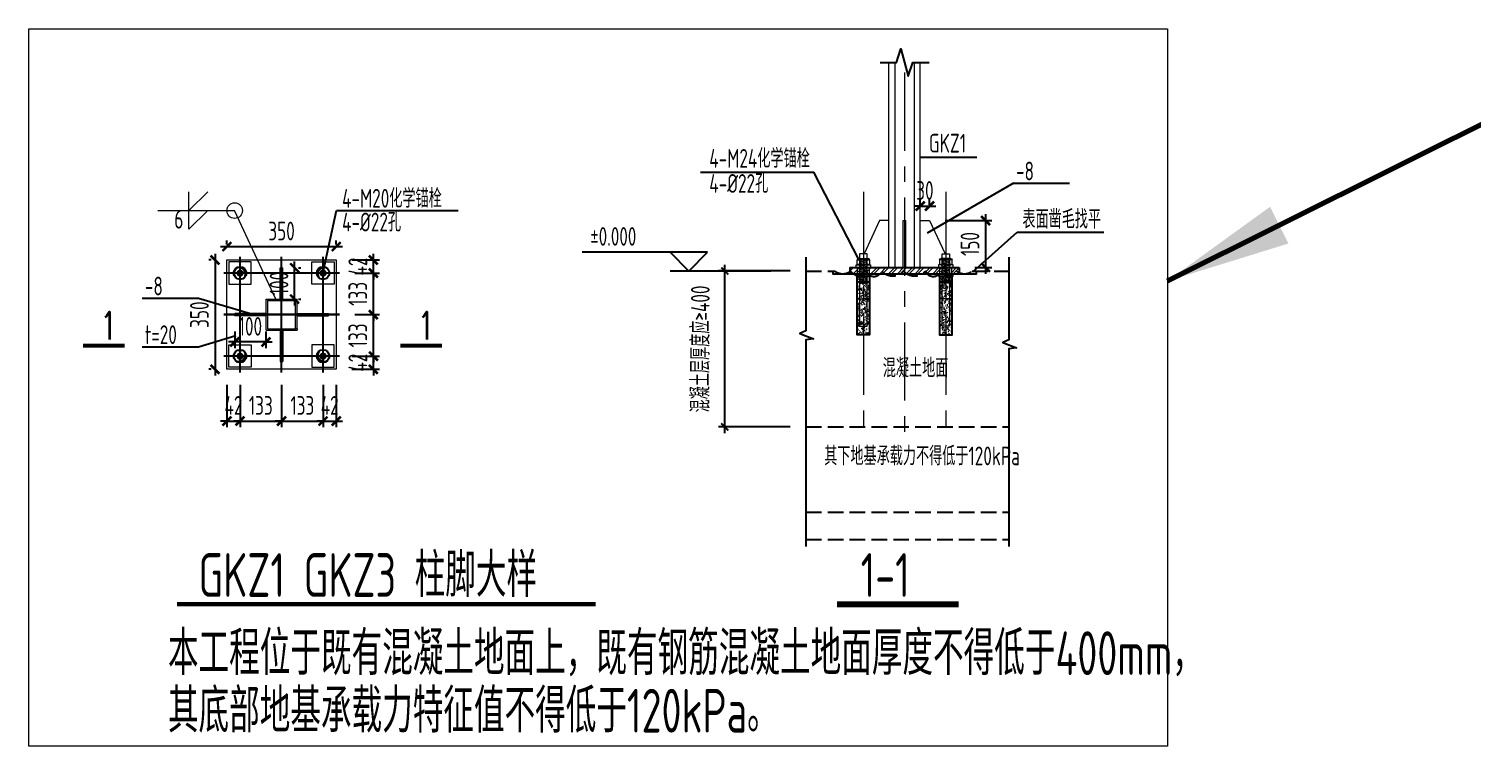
# Model space of a CAD drawing. Extents: x 498328 to 716449, y -893371 to -467753.
# Drawn here: x 498328 to 521437, y -652580 to -641100 of the extents above; entities that cross this region are included whole.
import ezdxf

# ---------------------------------------------------------------- set-up
doc = ezdxf.new("R2010")
doc.units = 0
doc.header["$LTSCALE"] = 1000
doc.header["$PDMODE"] = 35
doc.header["$PDSIZE"] = 20
for name, pattern in [('CENTER', [2, 1.25, -0.25, 0.25, -0.25]), ('CENTER2', [28.575, 19.05, -3.175, 3.175, -3.175]), ('DASH', [0.35, 0.25, -0.1]), ('DOTE', [2.42, 2, -0.2, 0.02, -0.2])]:
    doc.linetypes.add(name, pattern=pattern)
doc.layers.get('0').update_dxf_attribs({"linetype": 'CONTINUOUS'})
doc.layers.get('Defpoints').update_dxf_attribs({"linetype": 'CONTINUOUS'})
for name, color, linetype in [('AXIS', 251, 'CENTER'), ('DIM', 3, 'CONTINUOUS'), ('DIM_ELEV', 3, 'CONTINUOUS'), ('DOTE', 8, 'CONTINUOUS'), ('PUB_TEXT', 7, 'CONTINUOUS'), ('THIN', 7, 'CONTINUOUS'), ('柱', 2, 'CONTINUOUS'), ('焊缝', 1, 'CONTINUOUS')]:
    doc.layers.add(name, color=color, linetype=linetype)
for name, color, linetype, lineweight in [('加强板', 3, 'CONTINUOUS', 9), ('板材', 3, 'CONTINUOUS', 18), ('标注', 7, 'CONTINUOUS', 18), ('螺栓孔', 51, 'CONTINUOUS', 15), ('钢梁', 141, 'CONTINUOUS', 18), ('锚栓', 1, 'CONTINUOUS', 18)]:
    doc.layers.add(name, color=color, linetype=linetype, lineweight=lineweight)
doc.styles.add('HZTXT', font='txt.shx', dxfattribs={"bigfont": 'HZTXT'})
doc.styles.get("Standard").update_dxf_attribs({"font": 'txt', "width": 0.75})
doc.styles.add('TSSD_DIMENSION', font='Tssdeng.shx', dxfattribs={"width": 0.7, "bigfont": 'hztxt.shx'})
doc.styles.add('TSSD_REIN', font='Tssdeng.shx', dxfattribs={"width": 0.7, "bigfont": 'hztxt.shx'})
doc.dimstyles.get("Standard").update_dxf_attribs({"dimtxt": 0.18, "dimasz": 0.18, "dimexe": 0.18, "dimexo": 0.0625, "dimgap": 0.09, "dimtad": 0, "dimtih": 1, "dimtoh": 1, "dimdec": 4, "dimzin": 0, "dimdsep": 46, "dimtxsty": 'Standard', "dimcen": 0.09, "dimadec": 0, "dimazin": 0, "dimtfac": 1, "dimtdec": 4, "dimtofl": 0, "dimtmove": 0, "dimatfit": 3, "dimfxl": 0, "dimtolj": 1, "dimtzin": 0, "dimarcsym": 0})
doc.dimstyles.new('TSSD_10_100', dxfattribs={"dimtxt": 300, "dimasz": 80, "dimexe": 100, "dimexo": 250, "dimgap": 100, "dimtad": 1, "dimdec": 0, "dimlfac": 0.1, "dimzin": 0, "dimdsep": 46, "dimtxsty": 'TSSD_DIMENSION', "dimblk": 'ARCHTICK', "dimcen": 0, "dimdle": 100, "dimclrt": 7, "dimadec": 0, "dimazin": 0, "dimtfac": 1, "dimtdec": 0, "dimtix": 1, "dimtmove": 2, "dimatfit": 3, "dimldrblk": 'ARCHTICK', "dimfxl": 0, "dimtolj": 1, "dimtzin": 0, "dimarcsym": 0})
doc.dimstyles.new('TSSD_20_100', dxfattribs={"dimtxt": 300, "dimasz": 100, "dimexe": 100, "dimexo": 250, "dimgap": 100, "dimtad": 1, "dimdec": 0, "dimlfac": 0.2, "dimzin": 0, "dimdsep": 46, "dimtxsty": 'TSSD_DIMENSION', "dimblk": 'ARCHTICK', "dimcen": 0, "dimdle": 100, "dimclrt": 7, "dimadec": 0, "dimazin": 0, "dimtfac": 1, "dimtdec": 0, "dimtix": 1, "dimtmove": 2, "dimatfit": 3, "dimldrblk": 'ARCHTICK', "dimfxl": 0, "dimtolj": 1, "dimtzin": 0, "dimarcsym": 0})
pattern_1 = [(10, (-1909673.793, -167043.75), (-3.704124, 21.00713114), [])]
pattern_2 = [(0, (-1773718.1, -84854.45), (87.9912, 151.9848), [7.9992, -133.9866, 5.9994, -57.9942, 11.9988, -141.9858]), (10, (-1773756.1, -84772.46), (53.778713, 190.2105), [13.9986, -33.9966, 17.9982, -105.9894, 9.999, -131.9868]), (20, (-1773776.09, -84836.45), (88.9717376, 147.3027705), [15.9984, -109.989, 13.9986, -81.9918, 9.999, -63.9936]), (30, (-1773718.1, -84848.45), (-14.644706, 169.350975), [9.999, -65.9934, 7.9992, -97.9902, 5.9994, -129.987]), (40, (-1773774.09, -84804.45), (22.5550225, 144.232479), [7.9992, -87.9912, 5.9994, -55.9944, 15.9984, -101.9898]), (50, (-1773744.1, -84876.45), (-53.493227, 157.139947), [3.9996, -73.9926, 9.999, -121.9878, 11.9988, -61.9938]), (60, (-1773738.1, -84862.45), (-66.308722, 149.123525), [9.999, -81.9918, 3.9996, -95.9904, 7.9992, -73.9926]), (70, (-1773760.1, -84886.44), (-73.2541873, 143.710193), [5.9994, -37.9962, 11.9988, -63.9936, 7.9992, -87.9912]), (80, (-1773750.1, -84768.46), (-139.029658, 109.801986), [13.9986, -87.9912, 5.9994, -103.9896, 11.9988, -97.9902]), (90, (-1773738.1, -84854.45), (-175.9824, 73.9926), [11.9988, -61.9938, 7.9992, -121.9878, 3.9996, -123.9876]), (100, (-1773770.1, -84792.45), (-165.2977745, 96.753851), [13.9986, -77.9922, 11.9988, -63.9936, 13.9986, -145.9854]), (110, (-1773784.09, -84906.44), (-160.277532, 54.455313), [15.9984, -51.9948, 7.9992, -105.9894, 11.9988, -115.9884]), (120, (-1773838.09, -84882.44), (-191.080853, 18.992946), [9.999, -133.9866, 11.9988, -61.9938, 13.9986, -81.9918]), (130, (-1773794.09, -84926.44), (-186.0532376, 47.50597), [5.9994, -43.9956, 7.9992, -85.9914, 15.9984, -111.9888]), (140, (-1773854.09, -84766.46), (-147.049861, -22.8015115), [11.9988, -71.9928, 13.9986, -61.9938, 7.9992, -83.9916]), (150, (-1773688.1, -84938.44), (-136.5363265, -80.5034546), [7.9992, -55.9944, 15.9984, -123.9876, 13.9986, -113.9886]), (160, (-1773820.09, -84826.45), (-158.584856, -108.274964), [11.9988, -83.9916, 9.999, -75.9924, 7.9992, -121.9878]), (170, (-1773808.09, -84874.45), (-143.748322, -112.737502), [17.9982, -65.9934, 11.9988, -89.991, 15.9984, -87.9912])]

# ---------------------------------------------------------------- blocks, each defined once
blk = doc.blocks.new('_ARCHTICK')
at = {"color": 0, "const_width": 0.4}
blk.add_lwpolyline([(-0.71, -0.71), (0.71, 0.71)], dxfattribs=at)
blk = doc.blocks.new('*D518')
at = {"layer": 'Defpoints', "color": 0, "transparency": 16777216}
for p in [(501499, -646549), (501709, -646549), (501709, -647377)]:
    blk.add_point(p, dxfattribs=at)
at = {"layer": 'DIM', "color": 0, "lineweight": -2, "transparency": 16777216}
for p, q in [((501499, -646799), (501499, -647477)), ((501709, -646799), (501709, -647477)), ((501499, -647377), (501399, -647377)), ((501499, -647377), (501709, -647377)), ((501709, -647377), (501809, -647377))]:
    blk.add_line(p, q, dxfattribs=at)
at = {"layer": 'DIM', "color": 0, "lineweight": -2, "transparency": 16777216, "xscale": 100, "yscale": 100, "zscale": 100}
blk.add_blockref('_ARCHTICK', (501499, -647377), dxfattribs=at)
at = {"layer": 'DIM', "color": 0, "lineweight": -2, "transparency": 16777216, "xscale": 100, "yscale": 100, "zscale": 100, "rotation": 180}
blk.add_blockref('_ARCHTICK', (501709, -647377), dxfattribs=at)
at = {"layer": 'DIM', "color": 7, "transparency": 16777216, "insert": (501604, -647127), "char_height": 300, "attachment_point": 5, "style": 'TSSD_DIMENSION'}
blk.add_mtext('\\A1;42', dxfattribs=at)
blk = doc.blocks.new('*D519')
at = {"layer": 'Defpoints', "color": 0, "transparency": 16777216}
for p in [(501709, -646549), (502374, -646549), (502374, -647377)]:
    blk.add_point(p, dxfattribs=at)
at = {"layer": 'DIM', "color": 0, "lineweight": -2, "transparency": 16777216}
for p, q in [((501709, -646799), (501709, -647477)), ((502374, -646799), (502374, -647477)), ((501709, -647377), (501609, -647377)), ((501709, -647377), (502374, -647377)), ((502374, -647377), (502474, -647377))]:
    blk.add_line(p, q, dxfattribs=at)
at = {"layer": 'DIM', "color": 0, "lineweight": -2, "transparency": 16777216, "xscale": 100, "yscale": 100, "zscale": 100}
blk.add_blockref('_ARCHTICK', (501709, -647377), dxfattribs=at)
at = {"layer": 'DIM', "color": 0, "lineweight": -2, "transparency": 16777216, "xscale": 100, "yscale": 100, "zscale": 100, "rotation": 180}
blk.add_blockref('_ARCHTICK', (502374, -647377), dxfattribs=at)
at = {"layer": 'DIM', "color": 7, "transparency": 16777216, "insert": (502042, -647127), "char_height": 300, "attachment_point": 5, "style": 'TSSD_DIMENSION'}
blk.add_mtext('\\A1;133', dxfattribs=at)
blk = doc.blocks.new('*D520')
at = {"layer": 'Defpoints', "color": 0, "transparency": 16777216}
for p in [(502374, -646549), (503039, -646549), (503039, -647377)]:
    blk.add_point(p, dxfattribs=at)
at = {"layer": 'DIM', "color": 0, "lineweight": -2, "transparency": 16777216}
for p, q in [((502374, -646799), (502374, -647477)), ((503039, -646799), (503039, -647477)), ((502374, -647377), (502274, -647377)), ((502374, -647377), (503039, -647377)), ((503039, -647377), (503139, -647377))]:
    blk.add_line(p, q, dxfattribs=at)
at = {"layer": 'DIM', "color": 0, "lineweight": -2, "transparency": 16777216, "xscale": 100, "yscale": 100, "zscale": 100}
blk.add_blockref('_ARCHTICK', (502374, -647377), dxfattribs=at)
at = {"layer": 'DIM', "color": 0, "lineweight": -2, "transparency": 16777216, "xscale": 100, "yscale": 100, "zscale": 100, "rotation": 180}
blk.add_blockref('_ARCHTICK', (503039, -647377), dxfattribs=at)
at = {"layer": 'DIM', "color": 7, "transparency": 16777216, "insert": (502707, -647127), "char_height": 300, "attachment_point": 5, "style": 'TSSD_DIMENSION'}
blk.add_mtext('\\A1;133', dxfattribs=at)
blk = doc.blocks.new('*D521')
at = {"layer": 'Defpoints', "color": 0, "transparency": 16777216}
for p in [(503039, -646549), (503249, -646549), (503249, -647377)]:
    blk.add_point(p, dxfattribs=at)
at = {"layer": 'DIM', "color": 0, "lineweight": -2, "transparency": 16777216}
for p, q in [((503039, -646799), (503039, -647477)), ((503249, -646799), (503249, -647477)), ((503039, -647377), (502939, -647377)), ((503039, -647377), (503249, -647377)), ((503249, -647377), (503349, -647377))]:
    blk.add_line(p, q, dxfattribs=at)
at = {"layer": 'DIM', "color": 0, "lineweight": -2, "transparency": 16777216, "xscale": 100, "yscale": 100, "zscale": 100}
blk.add_blockref('_ARCHTICK', (503039, -647377), dxfattribs=at)
at = {"layer": 'DIM', "color": 0, "lineweight": -2, "transparency": 16777216, "xscale": 100, "yscale": 100, "zscale": 100, "rotation": 180}
blk.add_blockref('_ARCHTICK', (503249, -647377), dxfattribs=at)
at = {"layer": 'DIM', "color": 7, "transparency": 16777216, "insert": (503144, -647127), "char_height": 300, "attachment_point": 5, "style": 'TSSD_DIMENSION'}
blk.add_mtext('\\A1;42', dxfattribs=at)
blk = doc.blocks.new('N-M12')
at = {"color": 2, "linetype": 'CENTER2', "ltscale": 0.0075}
blk.add_line((-11.9, 0), (1.4, 0), dxfattribs=at)
for p, q in [((-8.8, -10.4), (-8.8, 10.4)), ((-8.8, 5.2), (-0.6, 5.2)), ((-8.8, -5.2), (-0.6, -5.2))]:
    blk.add_line(p, q)
for points in [[(-10.8, -8), (-10.8, 8)], [(-8.8, 10.4), (-0.6, 10.4), (-0.6, -10.4), (-8.8, -10.4)]]:
    blk.add_lwpolyline(points)
blk.add_lwpolyline([(-0.6, 8.3), (0, 8.3), (0, -8.3), (-0.6, -8.3)], close=True)
for centre, radius, start, end in [((-8.1, 7.8), 2.69, 104.6759, 255.3241), ((-3, 0), 7.75, 137.8966, 222.1034), ((-8.1, -7.8), 2.69, 104.6759, 255.3241)]:
    blk.add_arc(centre, radius, start, end)
blk = doc.blocks.new('*D522')
at = {"layer": 'Defpoints', "color": 0, "transparency": 16777216}
for p in [(509471, -644975), (510770, -644975), (510770, -647471)]:
    blk.add_point(p, dxfattribs=at)
at = {"layer": 'DIM', "color": 0, "lineweight": -2, "transparency": 16777216}
for p, q in [((509471, -647571), (509471, -644875)), ((510520, -644975), (509371, -644975)), ((510520, -647471), (509371, -647471))]:
    blk.add_line(p, q, dxfattribs=at)
at = {"layer": 'DIM', "color": 0, "lineweight": -2, "transparency": 16777216, "xscale": 80, "yscale": 80, "zscale": 80}
for p, rotation in [((509471, -644975), 90), ((509471, -647471), 270)]:
    blk.add_blockref('_ARCHTICK', p, dxfattribs=dict(at, rotation=rotation))
at = {"layer": 'DIM', "color": 7, "transparency": 16777216, "insert": (509081, -646223), "char_height": 300, "attachment_point": 5, "rotation": 90, "style": 'TSSD_DIMENSION'}
blk.add_mtext('\\A1;混凝土层厚度应≥400', dxfattribs=at)
blk = doc.blocks.new('*D523')
at = {"layer": 'Defpoints', "color": 0, "transparency": 16777216}
for p in [(512750, -644168), (513225, -644918), (513647, -644918)]:
    blk.add_point(p, dxfattribs=at)
at = {"layer": 'DIM', "color": 0, "lineweight": -2, "transparency": 16777216}
for p, q in [((513000, -644168), (513747, -644168)), ((513647, -644068), (513647, -645018)), ((513475, -644918), (513747, -644918))]:
    blk.add_line(p, q, dxfattribs=at)
at = {"layer": 'DIM', "color": 0, "lineweight": -2, "transparency": 16777216, "xscale": 100, "yscale": 100, "zscale": 100}
for p, rotation in [((513647, -644168), 90), ((513647, -644918), 270)]:
    blk.add_blockref('_ARCHTICK', p, dxfattribs=dict(at, rotation=rotation))
at = {"layer": 'DIM', "color": 7, "transparency": 16777216, "insert": (513397, -644543), "char_height": 300, "attachment_point": 5, "rotation": 90, "style": 'TSSD_DIMENSION'}
blk.add_mtext('\\A1;150', dxfattribs=at)
blk = doc.blocks.new('*D524')
at = {"layer": 'Defpoints', "color": 0, "transparency": 16777216}
for p in [(512750, -643936), (512600, -644168), (512750, -644168)]:
    blk.add_point(p, dxfattribs=at)
at = {"layer": 'DIM', "color": 0, "lineweight": -2, "transparency": 16777216}
for p, q in [((512600, -643936), (512500, -643936)), ((512600, -643918), (512600, -643836)), ((512600, -643936), (512750, -643936)), ((512750, -643918), (512750, -643836)), ((512750, -643936), (512850, -643936))]:
    blk.add_line(p, q, dxfattribs=at)
at = {"layer": 'DIM', "color": 0, "lineweight": -2, "transparency": 16777216, "xscale": 100, "yscale": 100, "zscale": 100}
blk.add_blockref('_ARCHTICK', (512600, -643936), dxfattribs=at)
at = {"layer": 'DIM', "color": 0, "lineweight": -2, "transparency": 16777216, "xscale": 100, "yscale": 100, "zscale": 100, "rotation": 180}
blk.add_blockref('_ARCHTICK', (512750, -643936), dxfattribs=at)
at = {"layer": 'DIM', "color": 7, "transparency": 16777216, "insert": (512675, -643686), "char_height": 300, "attachment_point": 5, "style": 'TSSD_DIMENSION'}
blk.add_mtext('\\A1;30', dxfattribs=at)
blk = doc.blocks.new('*D525')
at = {"layer": 'Defpoints', "color": 0, "transparency": 16777216}
for p in [(501625, -645694), (502125, -645694), (501625, -646111)]:
    blk.add_point(p, dxfattribs=at)
at = {"layer": 'DIM', "color": 0, "lineweight": -2, "transparency": 16777216}
for p, q in [((501625, -646111), (501525, -646111)), ((501625, -645944), (501625, -646211)), ((502125, -646111), (501625, -646111)), ((502125, -645944), (502125, -646211)), ((502125, -646111), (502225, -646111))]:
    blk.add_line(p, q, dxfattribs=at)
at = {"layer": 'DIM', "color": 0, "lineweight": -2, "transparency": 16777216, "xscale": 100, "yscale": 100, "zscale": 100}
blk.add_blockref('_ARCHTICK', (501625, -646111), dxfattribs=at)
at = {"layer": 'DIM', "color": 0, "lineweight": -2, "transparency": 16777216, "xscale": 100, "yscale": 100, "zscale": 100, "rotation": 180}
blk.add_blockref('_ARCHTICK', (502125, -646111), dxfattribs=at)
at = {"layer": 'DIM', "color": 7, "transparency": 16777216, "insert": (501875, -645861), "char_height": 300, "attachment_point": 5, "style": 'TSSD_DIMENSION'}
blk.add_mtext('\\A1;100', dxfattribs=at)
blk = doc.blocks.new('*D533')
at = {"layer": 'Defpoints', "color": 0, "transparency": 16777216}
for p in [(502394, -644925), (502584, -644925), (502394, -645425)]:
    blk.add_point(p, dxfattribs=at)
at = {"layer": 'DIM', "color": 0, "lineweight": -2, "transparency": 16777216}
for p, q in [((502584, -644925), (502584, -644825)), ((502584, -645425), (502584, -644925)), ((502644, -644925), (502684, -644925)), ((502584, -645425), (502584, -645525)), ((502644, -645425), (502684, -645425))]:
    blk.add_line(p, q, dxfattribs=at)
at = {"layer": 'DIM', "color": 0, "lineweight": -2, "transparency": 16777216, "xscale": 100, "yscale": 100, "zscale": 100}
for p, rotation in [((502584, -644925), 270), ((502584, -645425), 90)]:
    blk.add_blockref('_ARCHTICK', p, dxfattribs=dict(at, rotation=rotation))
at = {"layer": 'DIM', "color": 7, "transparency": 16777216, "insert": (502334, -645175), "char_height": 300, "attachment_point": 5, "rotation": 90, "style": 'TSSD_DIMENSION'}
blk.add_mtext('\\A1;100', dxfattribs=at)
blk = doc.blocks.new('*D534')
at = {"layer": 'Defpoints', "color": 0, "transparency": 16777216}
for p in [(503249, -646338), (503845, -646338), (503249, -646549)]:
    blk.add_point(p, dxfattribs=at)
at = {"layer": 'DIM', "color": 0, "lineweight": -2, "transparency": 16777216}
for p, q in [((503499, -646338), (503945, -646338)), ((503845, -646338), (503845, -646238)), ((503845, -646549), (503845, -646338)), ((503499, -646549), (503945, -646549)), ((503845, -646549), (503845, -646649))]:
    blk.add_line(p, q, dxfattribs=at)
at = {"layer": 'DIM', "color": 0, "lineweight": -2, "transparency": 16777216, "xscale": 100, "yscale": 100, "zscale": 100}
for p, rotation in [((503845, -646338), 270), ((503845, -646549), 90)]:
    blk.add_blockref('_ARCHTICK', p, dxfattribs=dict(at, rotation=rotation))
at = {"layer": 'DIM', "color": 7, "transparency": 16777216, "insert": (503595, -646443), "char_height": 300, "attachment_point": 5, "rotation": 90, "style": 'TSSD_DIMENSION'}
blk.add_mtext('\\A1;42', dxfattribs=at)
blk = doc.blocks.new('*D535')
at = {"layer": 'Defpoints', "color": 0, "transparency": 16777216}
for p in [(503299, -645674), (503845, -645674), (503249, -646338)]:
    blk.add_point(p, dxfattribs=at)
at = {"layer": 'DIM', "color": 0, "lineweight": -2, "transparency": 16777216}
for p, q in [((503845, -645674), (503845, -645574)), ((503549, -645674), (503945, -645674)), ((503845, -646338), (503845, -645674)), ((503499, -646338), (503945, -646338)), ((503845, -646338), (503845, -646438))]:
    blk.add_line(p, q, dxfattribs=at)
at = {"layer": 'DIM', "color": 0, "lineweight": -2, "transparency": 16777216, "xscale": 100, "yscale": 100, "zscale": 100}
for p, rotation in [((503845, -645674), 270), ((503845, -646338), 90)]:
    blk.add_blockref('_ARCHTICK', p, dxfattribs=dict(at, rotation=rotation))
at = {"layer": 'DIM', "color": 7, "transparency": 16777216, "insert": (503595, -646006), "char_height": 300, "attachment_point": 5, "rotation": 90, "style": 'TSSD_DIMENSION'}
blk.add_mtext('\\A1;133', dxfattribs=at)
blk = doc.blocks.new('*D536')
at = {"layer": 'Defpoints', "color": 0, "transparency": 16777216}
for p in [(503299, -645009), (503845, -645009), (503299, -645674)]:
    blk.add_point(p, dxfattribs=at)
at = {"layer": 'DIM', "color": 0, "lineweight": -2, "transparency": 16777216}
for p, q in [((503845, -645009), (503845, -644909)), ((503549, -645009), (503945, -645009)), ((503845, -645674), (503845, -645009)), ((503549, -645674), (503945, -645674)), ((503845, -645674), (503845, -645774))]:
    blk.add_line(p, q, dxfattribs=at)
at = {"layer": 'DIM', "color": 0, "lineweight": -2, "transparency": 16777216, "xscale": 100, "yscale": 100, "zscale": 100}
for p, rotation in [((503845, -645009), 270), ((503845, -645674), 90)]:
    blk.add_blockref('_ARCHTICK', p, dxfattribs=dict(at, rotation=rotation))
at = {"layer": 'DIM', "color": 7, "transparency": 16777216, "insert": (503595, -645341), "char_height": 300, "attachment_point": 5, "rotation": 90, "style": 'TSSD_DIMENSION'}
blk.add_mtext('\\A1;133', dxfattribs=at)
blk = doc.blocks.new('*D537')
at = {"layer": 'Defpoints', "color": 0, "transparency": 16777216}
for p in [(503249, -644799), (503845, -644799), (503299, -645009)]:
    blk.add_point(p, dxfattribs=at)
at = {"layer": 'DIM', "color": 0, "lineweight": -2, "transparency": 16777216}
for p, q in [((503845, -644799), (503845, -644699)), ((503499, -644799), (503945, -644799)), ((503845, -645009), (503845, -644799)), ((503549, -645009), (503945, -645009)), ((503845, -645009), (503845, -645109))]:
    blk.add_line(p, q, dxfattribs=at)
at = {"layer": 'DIM', "color": 0, "lineweight": -2, "transparency": 16777216, "xscale": 100, "yscale": 100, "zscale": 100}
for p, rotation in [((503845, -644799), 270), ((503845, -645009), 90)]:
    blk.add_blockref('_ARCHTICK', p, dxfattribs=dict(at, rotation=rotation))
at = {"layer": 'DIM', "color": 7, "transparency": 16777216, "insert": (503595, -644904), "char_height": 300, "attachment_point": 5, "rotation": 90, "style": 'TSSD_DIMENSION'}
blk.add_mtext('\\A1;42', dxfattribs=at)
blk = doc.blocks.new('*D984')
at = {"layer": 'Defpoints', "color": 0, "transparency": 16777216}
for p in [(503249, -644585), (501499, -644799), (503249, -644799)]:
    blk.add_point(p, dxfattribs=at)
at = {"layer": 'DIM', "color": 0, "lineweight": -2, "transparency": 16777216}
for p, q in [((501499, -644549), (501499, -644485)), ((503249, -644549), (503249, -644485)), ((501399, -644585), (503349, -644585))]:
    blk.add_line(p, q, dxfattribs=at)
at = {"layer": 'DIM', "color": 0, "lineweight": -2, "transparency": 16777216, "xscale": 100, "yscale": 100, "zscale": 100, "rotation": 180}
blk.add_blockref('_ARCHTICK', (501499, -644585), dxfattribs=at)
at = {"layer": 'DIM', "color": 0, "lineweight": -2, "transparency": 16777216, "xscale": 100, "yscale": 100, "zscale": 100}
blk.add_blockref('_ARCHTICK', (503249, -644585), dxfattribs=at)
at = {"layer": 'DIM', "color": 7, "transparency": 16777216, "insert": (502374, -644335), "char_height": 300, "attachment_point": 5, "style": 'TSSD_DIMENSION'}
blk.add_mtext('\\A1;350', dxfattribs=at)
blk = doc.blocks.new('*D985')
at = {"layer": 'Defpoints', "color": 0, "transparency": 16777216}
for p in [(501499, -644799), (501309, -646549), (501499, -646549)]:
    blk.add_point(p, dxfattribs=at)
at = {"layer": 'DIM', "color": 0, "lineweight": -2, "transparency": 16777216}
for p, q in [((501309, -644699), (501309, -646649)), ((501249, -644799), (501209, -644799)), ((501249, -646549), (501209, -646549))]:
    blk.add_line(p, q, dxfattribs=at)
at = {"layer": 'DIM', "color": 0, "lineweight": -2, "transparency": 16777216, "xscale": 100, "yscale": 100, "zscale": 100}
for p, rotation in [((501309, -644799), 90), ((501309, -646549), 270)]:
    blk.add_blockref('_ARCHTICK', p, dxfattribs=dict(at, rotation=rotation))
at = {"layer": 'DIM', "color": 7, "transparency": 16777216, "insert": (501059, -645674), "char_height": 300, "attachment_point": 5, "rotation": 90, "style": 'TSSD_DIMENSION'}
blk.add_mtext('\\A1;350', dxfattribs=at)

msp = doc.modelspace()

# ---------------------------------------------------------------- hatches: boundary and pattern name
h = msp.add_hatch()
h.set_pattern_fill('离散材料', color=256, scale=33.33, style=0)
h.set_pattern_definition(pattern_2)
edge = h.paths.add_edge_path()
edge.add_arc((511731.3, -645101.4), 79.6, 42.92939, 120.20841)
edge.add_line((511691.3, -645032.6), (511689.6, -645994.6))
edge.add_line((511689.6, -645994.6), (511789.6, -645994.6))
edge.add_line((511789.6, -645994.6), (511789.6, -645047.2))
edge = h.paths.add_edge_path()
edge.add_line((511589.7, -645057.4), (511589.6, -645994.6))
edge.add_line((511589.6, -645994.6), (511689.6, -645994.6))
edge.add_line((511689.6, -645994.6), (511691.3, -645032.6))
edge.add_arc((511578.8, -644792.3), 265.3, 272.33418, 295.07337, ccw=False)
h = msp.add_hatch()
h.set_pattern_fill('离散材料', color=256, scale=33.33, style=0)
h.set_pattern_definition(pattern_2)
edge = h.paths.add_edge_path()
edge.add_arc((512967.9, -645101.4), 79.6, 419.79159, 497.07061, ccw=False)
edge.add_line((513008, -645032.6), (513009.6, -645994.6))
edge.add_line((513009.6, -645994.6), (512909.6, -645994.6))
edge.add_line((512909.6, -645994.6), (512909.6, -645047.2))
edge = h.paths.add_edge_path()
edge.add_line((513109.6, -645057.4), (513109.6, -645994.6))
edge.add_line((513109.6, -645994.6), (513009.6, -645994.6))
edge.add_line((513009.6, -645994.6), (513008, -645032.6))
edge.add_arc((513120.4, -644792.3), 265.3, 244.92663, 267.66582)
at = {"layer": '加强板', "linetype": 'DASH'}
h = msp.add_hatch(dxfattribs=at)
h.set_pattern_fill('金属', color=256, scale=40, style=0)
h.set_pattern_definition([(45, (-2913253.56, 189388.38), (-70.710678, 70.710678), []), (45, (-2913206.42, 189388.38), (-70.710678, 70.710678), [])])
h.paths.add_polyline_path([(511719.6, -644918.1), (511696.3, -644918.1), (511474.6, -644918.1), (511474.6, -645018.1), (511719.6, -645018.1)])
h.paths.add_polyline_path([(512959.6, -644918.1), (512656.3, -644918.1), (511739.6, -644918.1), (511739.6, -645018.1), (512043, -645018.1), (512959.6, -645018.1)])
h.paths.add_polyline_path([(513224.6, -644918.1), (512979.6, -644918.1), (512979.6, -645018.1), (513003, -645018.1), (513224.6, -645018.1)])
at = {"layer": '螺栓孔'}
h = msp.add_hatch(dxfattribs=at)
h.set_pattern_fill('_USER', color=256, scale=21.3312, angle=10, style=0, pattern_type=0)
h.set_pattern_definition(pattern_1)
h.paths.add_polyline_path([(511749.6, -644774.6), (511629.6, -644774.6), (511629.6, -645182.9), (511749.6, -645182.9)])
h = msp.add_hatch(dxfattribs=at)
h.set_pattern_fill('_USER', color=256, scale=21.3312, angle=10, style=0, pattern_type=0)
h.set_pattern_definition(pattern_1)
h.paths.add_polyline_path([(512949.6, -644774.6), (513069.6, -644774.6), (513069.6, -645182.9), (512949.6, -645182.9)])

# ---------------------------------------------------------------- linework, layer by layer
for p, q in [((512599.6, -643152.1), (513506.2, -643152.1)), ((509082, -643395.7), (510895.1, -643395.7)), ((511614.8, -644790.7), (510895.1, -643395.7)), ((514091.5, -643571.2), (512711.2, -644367)), ((514091.5, -643571.2), (514990.7, -643571.2)), ((503034.3, -645013.9), (503253.9, -644008)), ((503253.9, -644008), (505203.4, -644008)), ((513455.7, -644975.2), (514151.8, -644352.8)), ((514151.8, -644352.8), (515541.7, -644352.8)), ((500144, -645412.5), (501043.2, -645412.5)), ((501043.2, -645412.5), (501875.2, -645653.9)), ((501043.2, -646190.6), (501644.4, -646007.5)), ((500144, -646190.6), (501043.2, -646190.6))]:
    msp.add_line(p, q)
for points in [[(510769.7, -644752), (510769.7, -645933.8), (510674.5, -645973.7), (510892.7, -646061.7), (510769.7, -646078.1), (510769.7, -649386.8)], [(514020.2, -644752), (514020.2, -646077.3), (513925, -646117.2), (514143.1, -646205.2), (514020.2, -646221.6), (514020.2, -649386.8)], [(511199.6, -644996.7), (511199.6, -645018.2), (513499.6, -645018.2), (513499.6, -644996.7)]]:
    msp.add_lwpolyline(points)
at = {"linetype": 'DASH'}
msp.add_lwpolyline([(510769.7, -644975.2), (511233.4, -644975.2, 0.3532582), (511483.4, -644975.2), (511483.4, -644975.2, 0.5451237), (511733.5, -644975.2), (511733.5, -644975.2, 0.6939632), (511983.5, -644975.2), (511983.5, -644975.2, 0.446764), (512333.4, -644975.2, 0.446764), (512683.3, -644975.2), (512683.3, -644975.2, 0.6939632), (512933.3, -644975.2), (512933.3, -644975.2, 0.5451237), (513183.4, -644975.2), (513183.4, -644975.2, 0.3532582), (513433.4, -644975.2), (514020.2, -644975.2)], format="xyb", dxfattribs=at)
at = {"color": 253}
for points in [[(511789.6, -645018.2), (511789.6, -645994.6), (511589.6, -645994.6), (511589.6, -645018.1)], [(512909.6, -645018.2), (512909.6, -645994.6), (513109.6, -645994.6), (513109.6, -645018.1)]]:
    msp.add_lwpolyline(points, dxfattribs=at)
for points, const_width in [([(499196.1, -646168.9), (499864.4, -646168.9)], 63.8), ([(504276.2, -646168.9), (504944.5, -646168.9)], 63.8), ([(500701.2, -650310), (507400.9, -650310)], 70), ([(511267.1, -650310), (513214.8, -650310)], 100)]:
    msp.add_lwpolyline(points, dxfattribs=dict(const_width=const_width))
at = {"linetype": 'DASH'}
for points in [[(510769.7, -647471.2), (514020.2, -647471.2)], [(510769.7, -648833.2), (514020.2, -648833.2)], [(510769.7, -649275.2), (514020.2, -649275.2)]]:
    msp.add_lwpolyline(points, dxfattribs=at)
at = {"color": 253}
for centre in [(501709.3, -645008.9), (503039.3, -645008.9), (501709.3, -646338), (503039.3, -646338)]:
    msp.add_circle(centre, 102, dxfattribs=at)
for centre, start, end in [((501693.9, -645023.3), 318.92102, 127.09412), ((503054.7, -645023.3), 52.90588, 221.07898), ((501693.9, -646323.6), 232.90588, 41.07898), ((503054.7, -646323.6), 138.92102, 307.09412)]:
    msp.add_arc(centre, 102, start, end, dxfattribs=at)
at = {"layer": 'AXIS', "lineweight": 20}
for p, q in [((512349.6, -641800), (512349.6, -647656.2)), ((511689.6, -643709.4), (511689.6, -647656.2)), ((513009.6, -643709.4), (513009.6, -647656.2))]:
    msp.add_line(p, q, dxfattribs=at)
at = {"layer": 'DIM_ELEV'}
for p, q in [((509196.3, -644675.2), (507187.5, -644675.2)), ((508896.3, -644975.2), (508596.3, -644675.2)), ((508896.3, -644975.2), (509196.3, -644675.2)), ((510207.9, -644975.2), (508596.3, -644975.2))]:
    msp.add_line(p, q, dxfattribs=at)
at = {"layer": 'DOTE', "linetype": 'DOTE'}
for p, q in [((501709.3, -646598.9), (501709.3, -644748.9)), ((502374.3, -646598.9), (502374.3, -644748.9)), ((503039.3, -646598.9), (503039.3, -644748.9)), ((503299.3, -645008.9), (501449.3, -645008.9)), ((503299.3, -645673.9), (501449.3, -645673.9)), ((503299.3, -646338), (501449.3, -646338))]:
    msp.add_line(p, q, dxfattribs=at)
at = {"layer": 'THIN'}
msp.add_lwpolyline([(511956.1, -641638.5), (512219.6, -641638.5), (512289.6, -641418.5), (512409.6, -641858.5), (512479.6, -641638.5), (512743.1, -641638.5)], dxfattribs=at)
at = {"layer": '加强板', "linetype": 'DASH'}
msp.add_lwpolyline([(511474.6, -644918.1), (513224.6, -644918.1), (513224.6, -645018.1), (511474.6, -645018.1), (511474.6, -644918.1)], dxfattribs=at)
at = {"layer": '板材', "lineweight": 18}
for p, q in [((511949.6, -644168.1), (511700.3, -644702.4)), ((512099.6, -644168.1), (511949.6, -644168.1)), ((512329.6, -644168.1), (512369.6, -644168.1)), ((512329.6, -644918.1), (512329.6, -644168.1)), ((512369.6, -644918.1), (512369.6, -644168.1)), ((512599.6, -644168.1), (512749.6, -644168.1)), ((512749.6, -644168.1), (512998.9, -644702.4)), ((501530.7, -644830.4), (501530.7, -645187.5)), ((501887.9, -644830.4), (501530.7, -644830.4)), ((501887.9, -645187.5), (501887.9, -644830.4)), ((502354.3, -645424.8), (502354.3, -644924.8)), ((502354.3, -644924.8), (502394.3, -644924.8)), ((502394.3, -645424.8), (502394.3, -644924.8)), ((502860.7, -644830.4), (503217.9, -644830.4)), ((502860.7, -645187.5), (502860.7, -644830.4)), ((503217.9, -644830.4), (503217.9, -645187.5)), ((501530.7, -645187.5), (501887.9, -645187.5)), ((503217.9, -645187.5), (502860.7, -645187.5)), ((502125.2, -645653.9), (501625.2, -645653.9)), ((501625.2, -645693.9), (501625.2, -645653.9)), ((502623.4, -645653.9), (503123.4, -645653.9)), ((503123.4, -645693.9), (503123.4, -645653.9)), ((502125.2, -645693.9), (501625.2, -645693.9)), ((502623.4, -645693.9), (503123.4, -645693.9)), ((502354.3, -645923.1), (502354.3, -646423.1)), ((502394.3, -645923.1), (502394.3, -646423.1)), ((501530.7, -646159.4), (501887.9, -646159.4)), ((501530.7, -646516.5), (501530.7, -646159.4)), ((501887.9, -646159.4), (501887.9, -646516.5)), ((503217.9, -646159.4), (502860.7, -646159.4)), ((502860.7, -646159.4), (502860.7, -646516.5)), ((503217.9, -646516.5), (503217.9, -646159.4)), ((501887.9, -646516.5), (501530.7, -646516.5)), ((502354.3, -646426.1), (502394.3, -646426.1)), ((502860.7, -646516.5), (503217.9, -646516.5))]:
    msp.add_line(p, q, dxfattribs=at)
msp.add_lwpolyline([(501499.3, -644798.9), (503249.3, -644798.9), (503249.3, -646548.9), (501499.3, -646548.9)], close=True, dxfattribs=at)
at = {"layer": '柱', "lineweight": 18}
for p, q in [((512099.6, -644918.1), (512099.6, -641638.5)), ((512195.6, -641638.5), (512195.6, -644918.1)), ((512503.6, -641638.5), (512503.6, -644918.1)), ((512599.6, -644918.1), (512599.6, -641638.5)), ((502125.2, -645424.8), (502623.4, -645424.8)), ((502125.2, -645448.7), (502125.2, -645424.8)), ((502623.4, -645899.1), (502623.4, -645424.8)), ((502125.2, -645923.1), (502125.2, -645448.7)), ((502149.1, -645448.7), (502149.1, -645899.1)), ((502149.1, -645448.7), (502599.5, -645448.7)), ((502599.5, -645899.1), (502599.5, -645448.7)), ((502125.2, -645923.1), (502623.4, -645923.1)), ((502149.1, -645899.1), (502599.5, -645899.1)), ((502623.4, -645899.1), (502599.5, -645899.1)), ((502623.4, -645899.1), (502623.4, -645923.1))]:
    msp.add_line(p, q, dxfattribs=at)
at = {"layer": '标注', "lineweight": 18}
for p, q in [((500891.5, -644008), (500891.5, -643708)), ((500891.5, -644008), (501191.5, -643708)), ((500391.5, -644008), (501623.2, -644008)), ((500891.5, -644308), (500891.5, -644008)), ((500891.5, -644308), (501191.5, -644008)), ((502282.1, -645424.8), (501623.2, -644008))]:
    msp.add_line(p, q, dxfattribs=at)
msp.add_circle((501623.2, -644008), 125, dxfattribs=at)
at = {"layer": '焊缝', "color": 3}
for p, q in [((511474.6, -644918.1), (513224.6, -644918.1)), ((511474.6, -644918.1), (511474.6, -645018.1)), ((513224.6, -644918.1), (513224.6, -645018.1))]:
    msp.add_line(p, q, dxfattribs=at)
at = {"layer": '焊缝'}
for p, q in [((511689.6, -644918.1), (511689.6, -645018.1)), ((513009.6, -644918.1), (513009.6, -645018.1)), ((513009.6, -644918.1), (513009.6, -645018.1)), ((501449.3, -645673.9), (503299.3, -645673.9))]:
    msp.add_line(p, q, dxfattribs=at)
at = {"layer": '螺栓孔'}
for p, q in [((501709.3, -645279.5), (501709.3, -644820.3)), ((503039.3, -645280.5), (503039.3, -644821.3)), ((511593.7, -645018.1), (511593.7, -644918.1)), ((511785.6, -645018.1), (511785.6, -644918.1)), ((512913.7, -645018.1), (512913.7, -644918.1)), ((513105.6, -645018.1), (513105.6, -644918.1)), ((501556.2, -645008.9), (501862.4, -645008.9)), ((503192.4, -645008.9), (502886.3, -645008.9)), ((511599.6, -645421.6), (511779.6, -645421.6)), ((513099.6, -645421.6), (512919.6, -645421.6)), ((501709.3, -646083.4), (501709.3, -646542.5)), ((503039.3, -646083.4), (503039.3, -646542.5)), ((501556.2, -646338), (501862.4, -646338)), ((503192.4, -646338), (502886.3, -646338))]:
    msp.add_line(p, q, dxfattribs=at)
for points in [[(511749.6, -645859.5), (511749.6, -644702.4), (511629.6, -644702.4), (511629.6, -645859.5), (511749.6, -645859.5)], [(512949.6, -645859.5), (512949.6, -644702.4), (513069.6, -644702.4), (513069.6, -645859.5), (512949.6, -645859.5)], [(511574.1, -644878.3), (511805.2, -644878.3), (511805.2, -644918.1), (511574.1, -644918.1)], [(513125.2, -644878.3), (512894.1, -644878.3), (512894.1, -644918.1), (513125.2, -644918.1)], [(511574.1, -645018.1), (511805.2, -645018.1), (511805.2, -645057.9), (511574.1, -645057.9)], [(513125.2, -645018.1), (512894.1, -645018.1), (512894.1, -645057.9), (513125.2, -645057.9)]]:
    msp.add_lwpolyline(points, close=True, dxfattribs=at)
at = {"layer": '螺栓孔', "const_width": 76.5}
for points in [[(501728.4, -645008.9, -1), (501690.2, -645008.9, -1)], [(503020.2, -645008.9, 1), (503058.4, -645008.9, 1)], [(501728.4, -646338, 1), (501690.2, -646338, 1)], [(503020.2, -646338, -1), (503058.4, -646338, -1)]]:
    msp.add_lwpolyline(points, format="xyb", close=True, dxfattribs=at)
at = {"layer": '钢梁'}
for p, q in [((498328.2, -641099.7), (516558.8, -641099.7)), ((498328.2, -652580.1), (498328.2, -641099.7)), ((516558.8, -641099.7), (516558.8, -652580.1)), ((516558.8, -652580.1), (498328.2, -652580.1))]:
    msp.add_line(p, q, dxfattribs=at)
at = {"layer": '锚栓', "lineweight": 18}
for p, q in [((501656.3, -644917.1), (501603.2, -645008.9)), ((501762.3, -644917.1), (501656.3, -644917.1)), ((501815.3, -645008.9), (501762.3, -644917.1)), ((502933.3, -645008.9), (502986.3, -644917.1)), ((502986.3, -644917.1), (503092.3, -644917.1)), ((503092.3, -644917.1), (503145.4, -645008.9)), ((501603.2, -645008.9), (501656.3, -645100.8)), ((501656.3, -645100.8), (501762.3, -645100.8)), ((501762.3, -645100.8), (501815.3, -645008.9)), ((502986.3, -645100.8), (502933.3, -645008.9)), ((503092.3, -645100.8), (502986.3, -645100.8)), ((503145.4, -645008.9), (503092.3, -645100.8)), ((501603.2, -646338), (501656.3, -646246.1)), ((501656.3, -646429.8), (501603.2, -646338)), ((501656.3, -646246.1), (501762.3, -646246.1)), ((501762.3, -646246.1), (501815.3, -646338)), ((501815.3, -646338), (501762.3, -646429.8)), ((502986.3, -646246.1), (502933.3, -646338)), ((502933.3, -646338), (502986.3, -646429.8)), ((503092.3, -646246.1), (502986.3, -646246.1)), ((503145.4, -646338), (503092.3, -646246.1)), ((503092.3, -646429.8), (503145.4, -646338)), ((501762.3, -646429.8), (501656.3, -646429.8)), ((502986.3, -646429.8), (503092.3, -646429.8))]:
    msp.add_line(p, q, dxfattribs=at)

# ---------------------------------------------------------------- block references
at = {"layer": '螺栓孔', "yscale": 9.599039999937917}
for p, xscale, zscale, rotation in [((511689.6, -644878.3), 9.599039999937917, 9.599039999937917, 270), ((513009.6, -644878.3), -9.599039999937917, 9.599039999937917, 90), ((511689.6, -645057.9), -9.599039999937917, 9.59904, 270), ((513009.6, -645057.9), 9.599039999937917, 9.59904, 90.00000000000001)]:
    msp.add_blockref('N-M12', p, dxfattribs=dict(at, xscale=xscale, zscale=zscale, rotation=rotation))

# ---------------------------------------------------------------- texts
for s, height, style, width, p in [('GKZ1', 300, 'TSSD_REIN', 0.7, (512739.7, -643079.4)), ('4-M24化学锚栓', 300, 'TSSD_REIN', 0.7, (509222.1, -643323)), ('-8', 300, 'TSSD_REIN', 0.7, (514133.6, -643524.8)), ('4-%%C22孔', 300, 'TSSD_REIN', 0.7, (509222.1, -643723.9)), ('4-M20化学锚栓', 300, 'TSSD_REIN', 0.7, (503343.2, -643961.6)), ('6', 300, 'TSSD_REIN', 0.7, (500657.1, -644296.6)), ('4-%%C22孔', 300, 'TSSD_REIN', 0.7, (503343.2, -644341.5)), ('表面凿毛找平', 300, 'TSSD_REIN', 0.7, (514235.5, -644295.5)), ('-8', 300, 'TSSD_REIN', 0.7, (500186.1, -645366.1)), ('1', 446.4, 'HZTXT', 0.75, (499462.3, -646073.5)), ('1', 446.4, 'HZTXT', 0.75, (504542.4, -646073.5)), ('t=20', 300, 'TSSD_REIN', 0.7, (500186.1, -646144.2)), ('混凝土地面', 300, 'TSSD_REIN', 0.7, (512000.6, -646678.2)), ('其下地基承载力不得低于120kPa', 300, 'TSSD_REIN', 0.7, (511062.8, -648085.2)), ('GKZ1 GKZ3 柱脚大样', 700, 'TSSD_REIN', 0.7, (501043.2, -650191.4)), ('1-1', 700, 'TSSD_REIN', 0.7, (511646.4, -650191.4)), ('本工程位于既有混凝土地面上，既有钢筋混凝土地面厚度不得低于400mm，', 700, 'TSSD_REIN', 0.7, (500554.9, -651442.4)), ('其底部地基承载力特征值不得低于120kPa。', 700, 'TSSD_REIN', 0.7, (500554.9, -652363.3))]:
    msp.add_text(s, height=height, dxfattribs=dict(style=style, width=width)).set_placement(p)
at = {"layer": 'PUB_TEXT', "style": 'TSSD_REIN', "width": 0.7}
msp.add_text('%%P0.000', height=297.5, dxfattribs=at).set_placement((507316.5, -644570.2))

# ---------------------------------------------------------------- dimensions: what is measured, and where the dimension line sits
at = {"layer": 'DIM'}
for base, p1, p2, picture, middle in [((512749.6, -643936.1), (512599.6, -644168.1), (512749.6, -644168.1), '*D524', (512674.6, -643686.1)), ((503249.3, -644584.9), (501499.3, -644798.9), (503249.3, -644798.9), '*D984', (502374.3, -644334.9)), ((501625.2, -646110.9), (502125.2, -645693.9), (501625.2, -645693.9), '*D525', (501875.2, -645860.9)), ((501709.3, -647377.2), (501499.3, -646548.9), (501709.3, -646548.9), '*D518', (501604.3, -647127.2)), ((502374.3, -647377.2), (501709.3, -646548.9), (502374.3, -646548.9), '*D519', (502041.8, -647127.2)), ((503039.3, -647377.2), (502374.3, -646548.9), (503039.3, -646548.9), '*D520', (502706.8, -647127.2)), ((503249.3, -647377.2), (503039.3, -646548.9), (503249.3, -646548.9), '*D521', (503144.3, -647127.2))]:
    dim = msp.add_linear_dim(base=base, p1=p1, p2=p2, dimstyle='TSSD_20_100', dxfattribs=at)
    dim.commit()
    dim.dimension.update_dxf_attribs({"geometry": picture, "text_midpoint": middle})
dim = msp.add_linear_dim(base=(509471.1, -644975.2), p1=(510769.7, -647471.2), p2=(510769.7, -644975.2), angle=90, text='混凝土层厚度应≥400', dimstyle='TSSD_10_100', dxfattribs=at)
dim.commit()
dim.dimension.update_dxf_attribs({"geometry": '*D522', "text_midpoint": (509080.8, -646223.2), "dimtype": 160})
for base, p1, p2, picture, middle in [((513647, -644918.1), (512749.6, -644168.1), (513224.6, -644918.1), '*D523', (513397, -644543.1)), ((501308.9, -646548.9), (501499.3, -644798.9), (501499.3, -646548.9), '*D985', (501058.9, -645673.9)), ((503845.2, -644798.9), (503299.3, -645008.9), (503249.3, -644798.9), '*D537', (503595.2, -644903.9)), ((502584.2, -644924.8), (502394.3, -645424.8), (502394.3, -644924.8), '*D533', (502334.2, -645174.8)), ((503845.2, -645008.9), (503299.3, -645673.9), (503299.3, -645008.9), '*D536', (503595.2, -645341.4)), ((503845.2, -645673.9), (503249.3, -646338), (503299.3, -645673.9), '*D535', (503595.2, -646005.9)), ((503845.2, -646338), (503249.3, -646548.9), (503249.3, -646338), '*D534', (503595.2, -646443.4))]:
    dim = msp.add_linear_dim(base=base, p1=p1, p2=p2, angle=90, dimstyle='TSSD_20_100', dxfattribs=at)
    dim.commit()
    dim.dimension.update_dxf_attribs({"geometry": picture, "text_midpoint": middle})

# ---------------------------------------------------------------- leaders
at = {"layer": '焊缝', "color": 7, "true_color": 0xffffff, "annotation_type": 0, "has_hookline": 1, "hookline_direction": 0, "text_width": 12646.7}
msp.add_leader([(516558.8, -645134.7), (522615.2, -642111.3), (527025.4, -641987.3)], dimstyle='Standard', override={"dimasz": 2000, "dimgap": 10, "dimtad": 1, "dimclrd": 1, "dimlwd": 90, "dimarcsym": 2}, dxfattribs=at)

doc.saveas('drawing.dxf')
